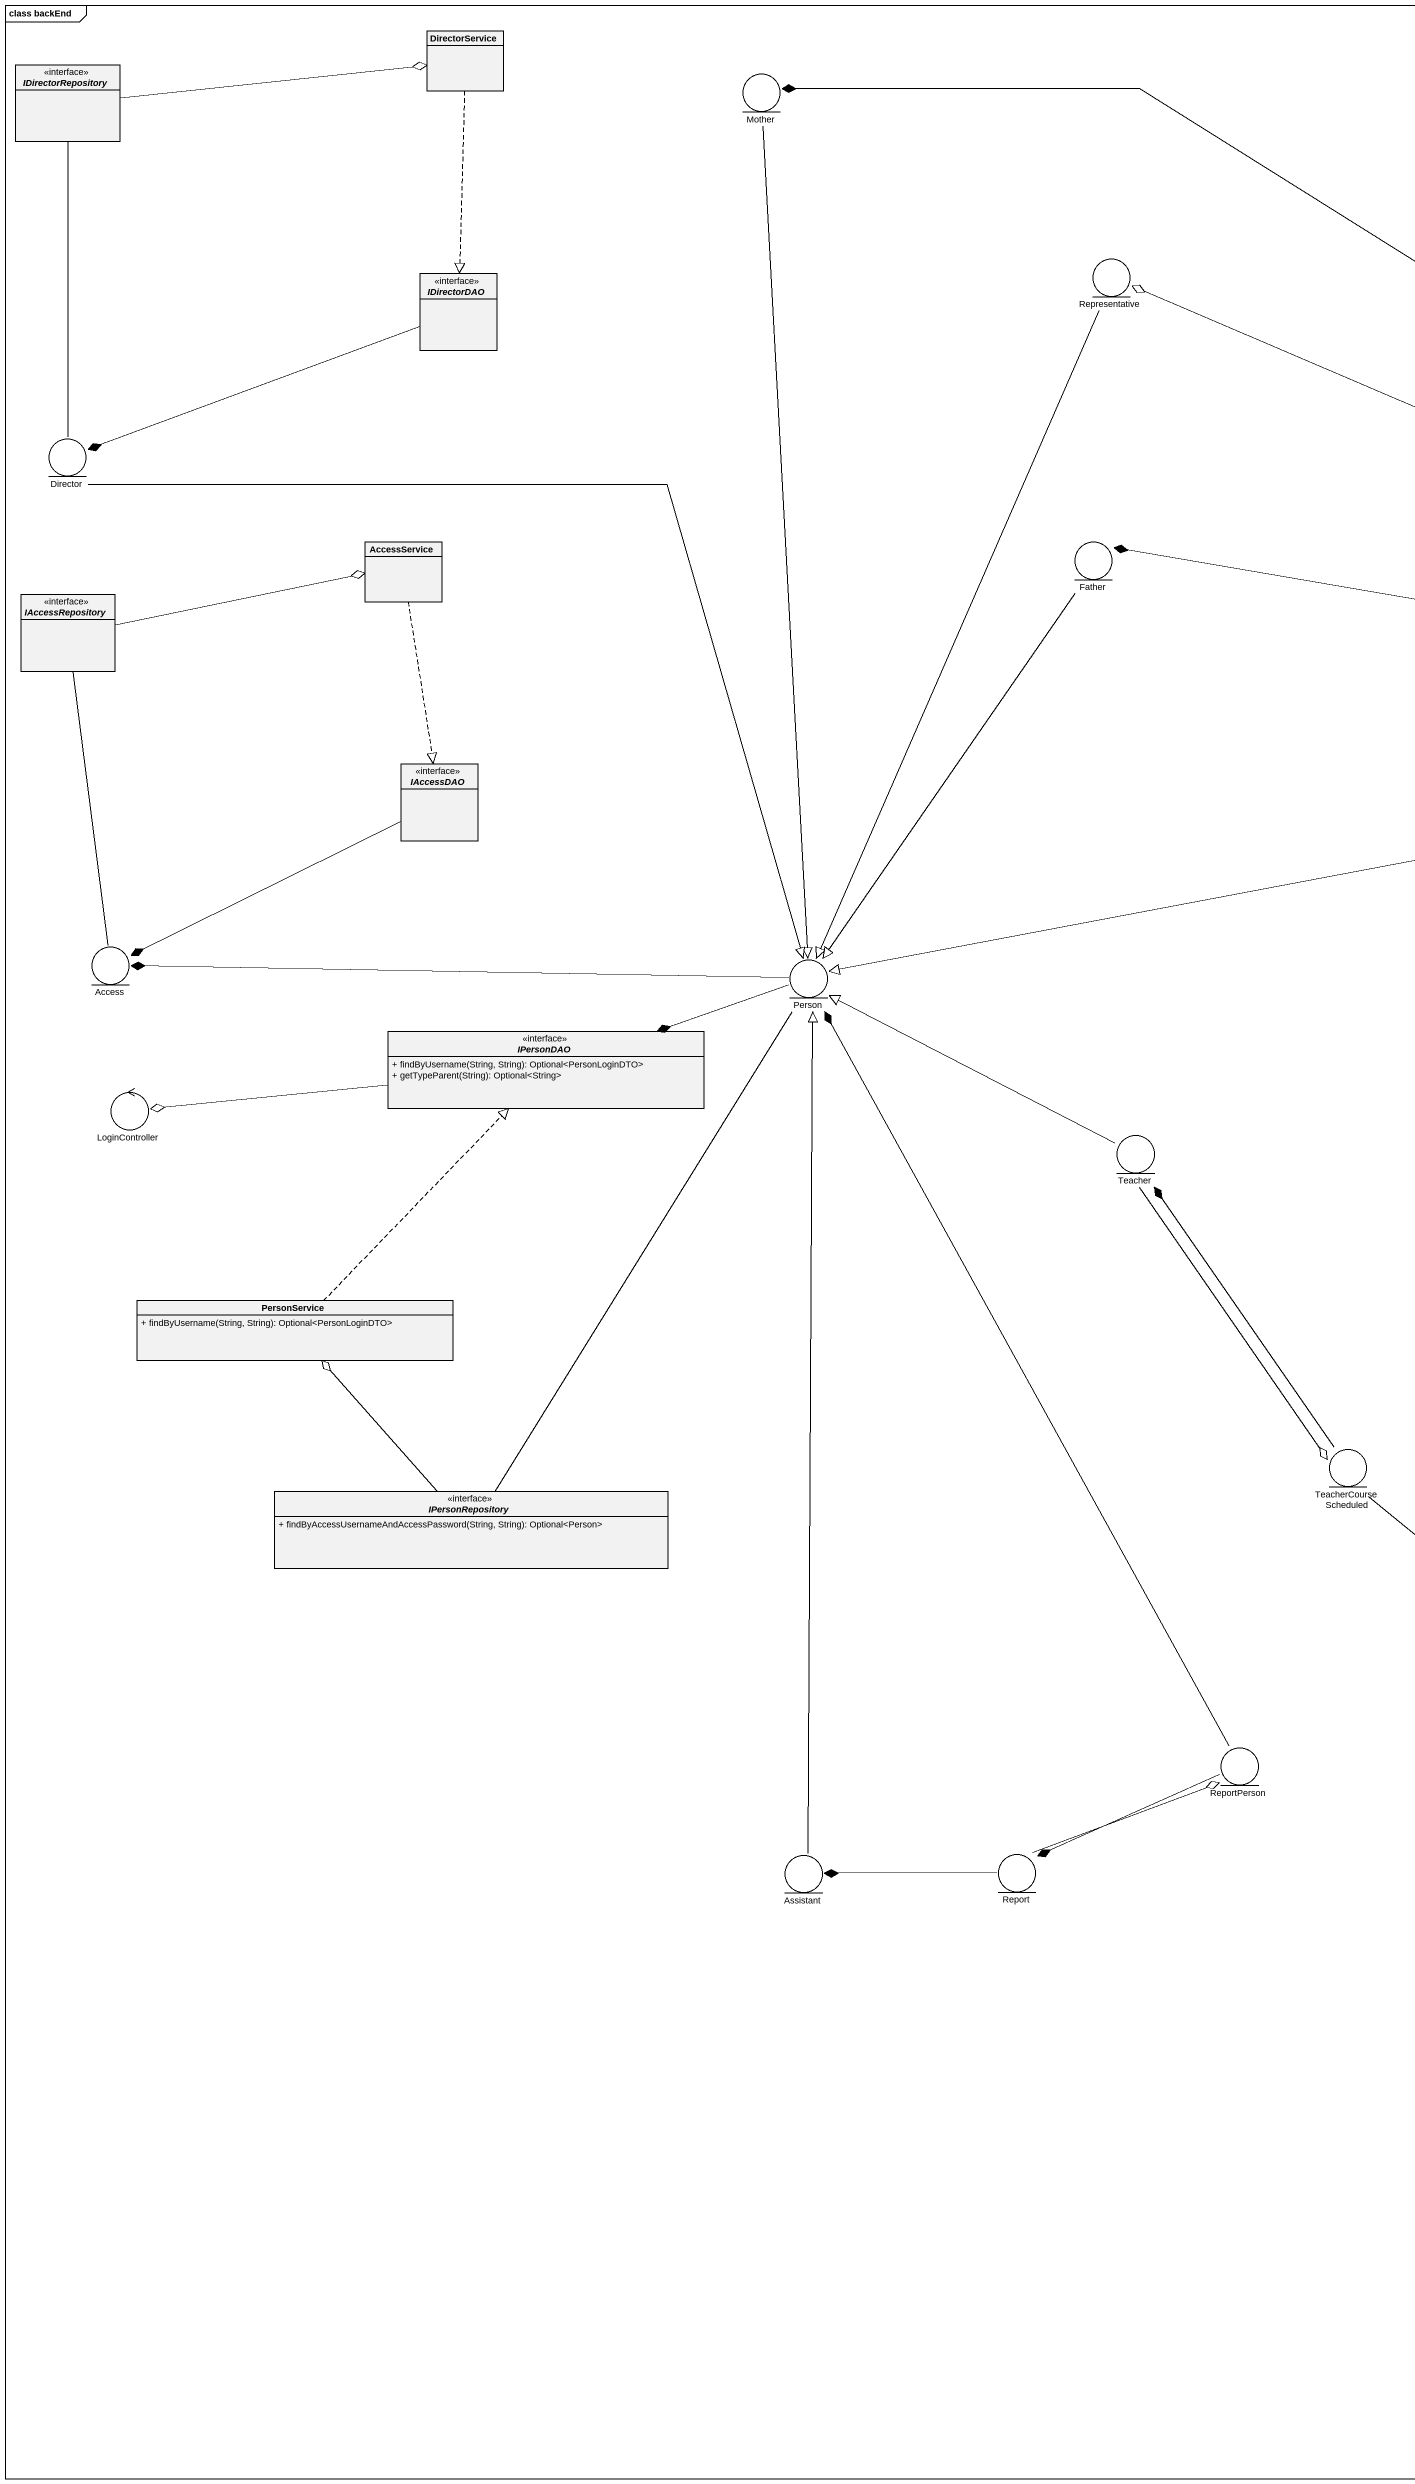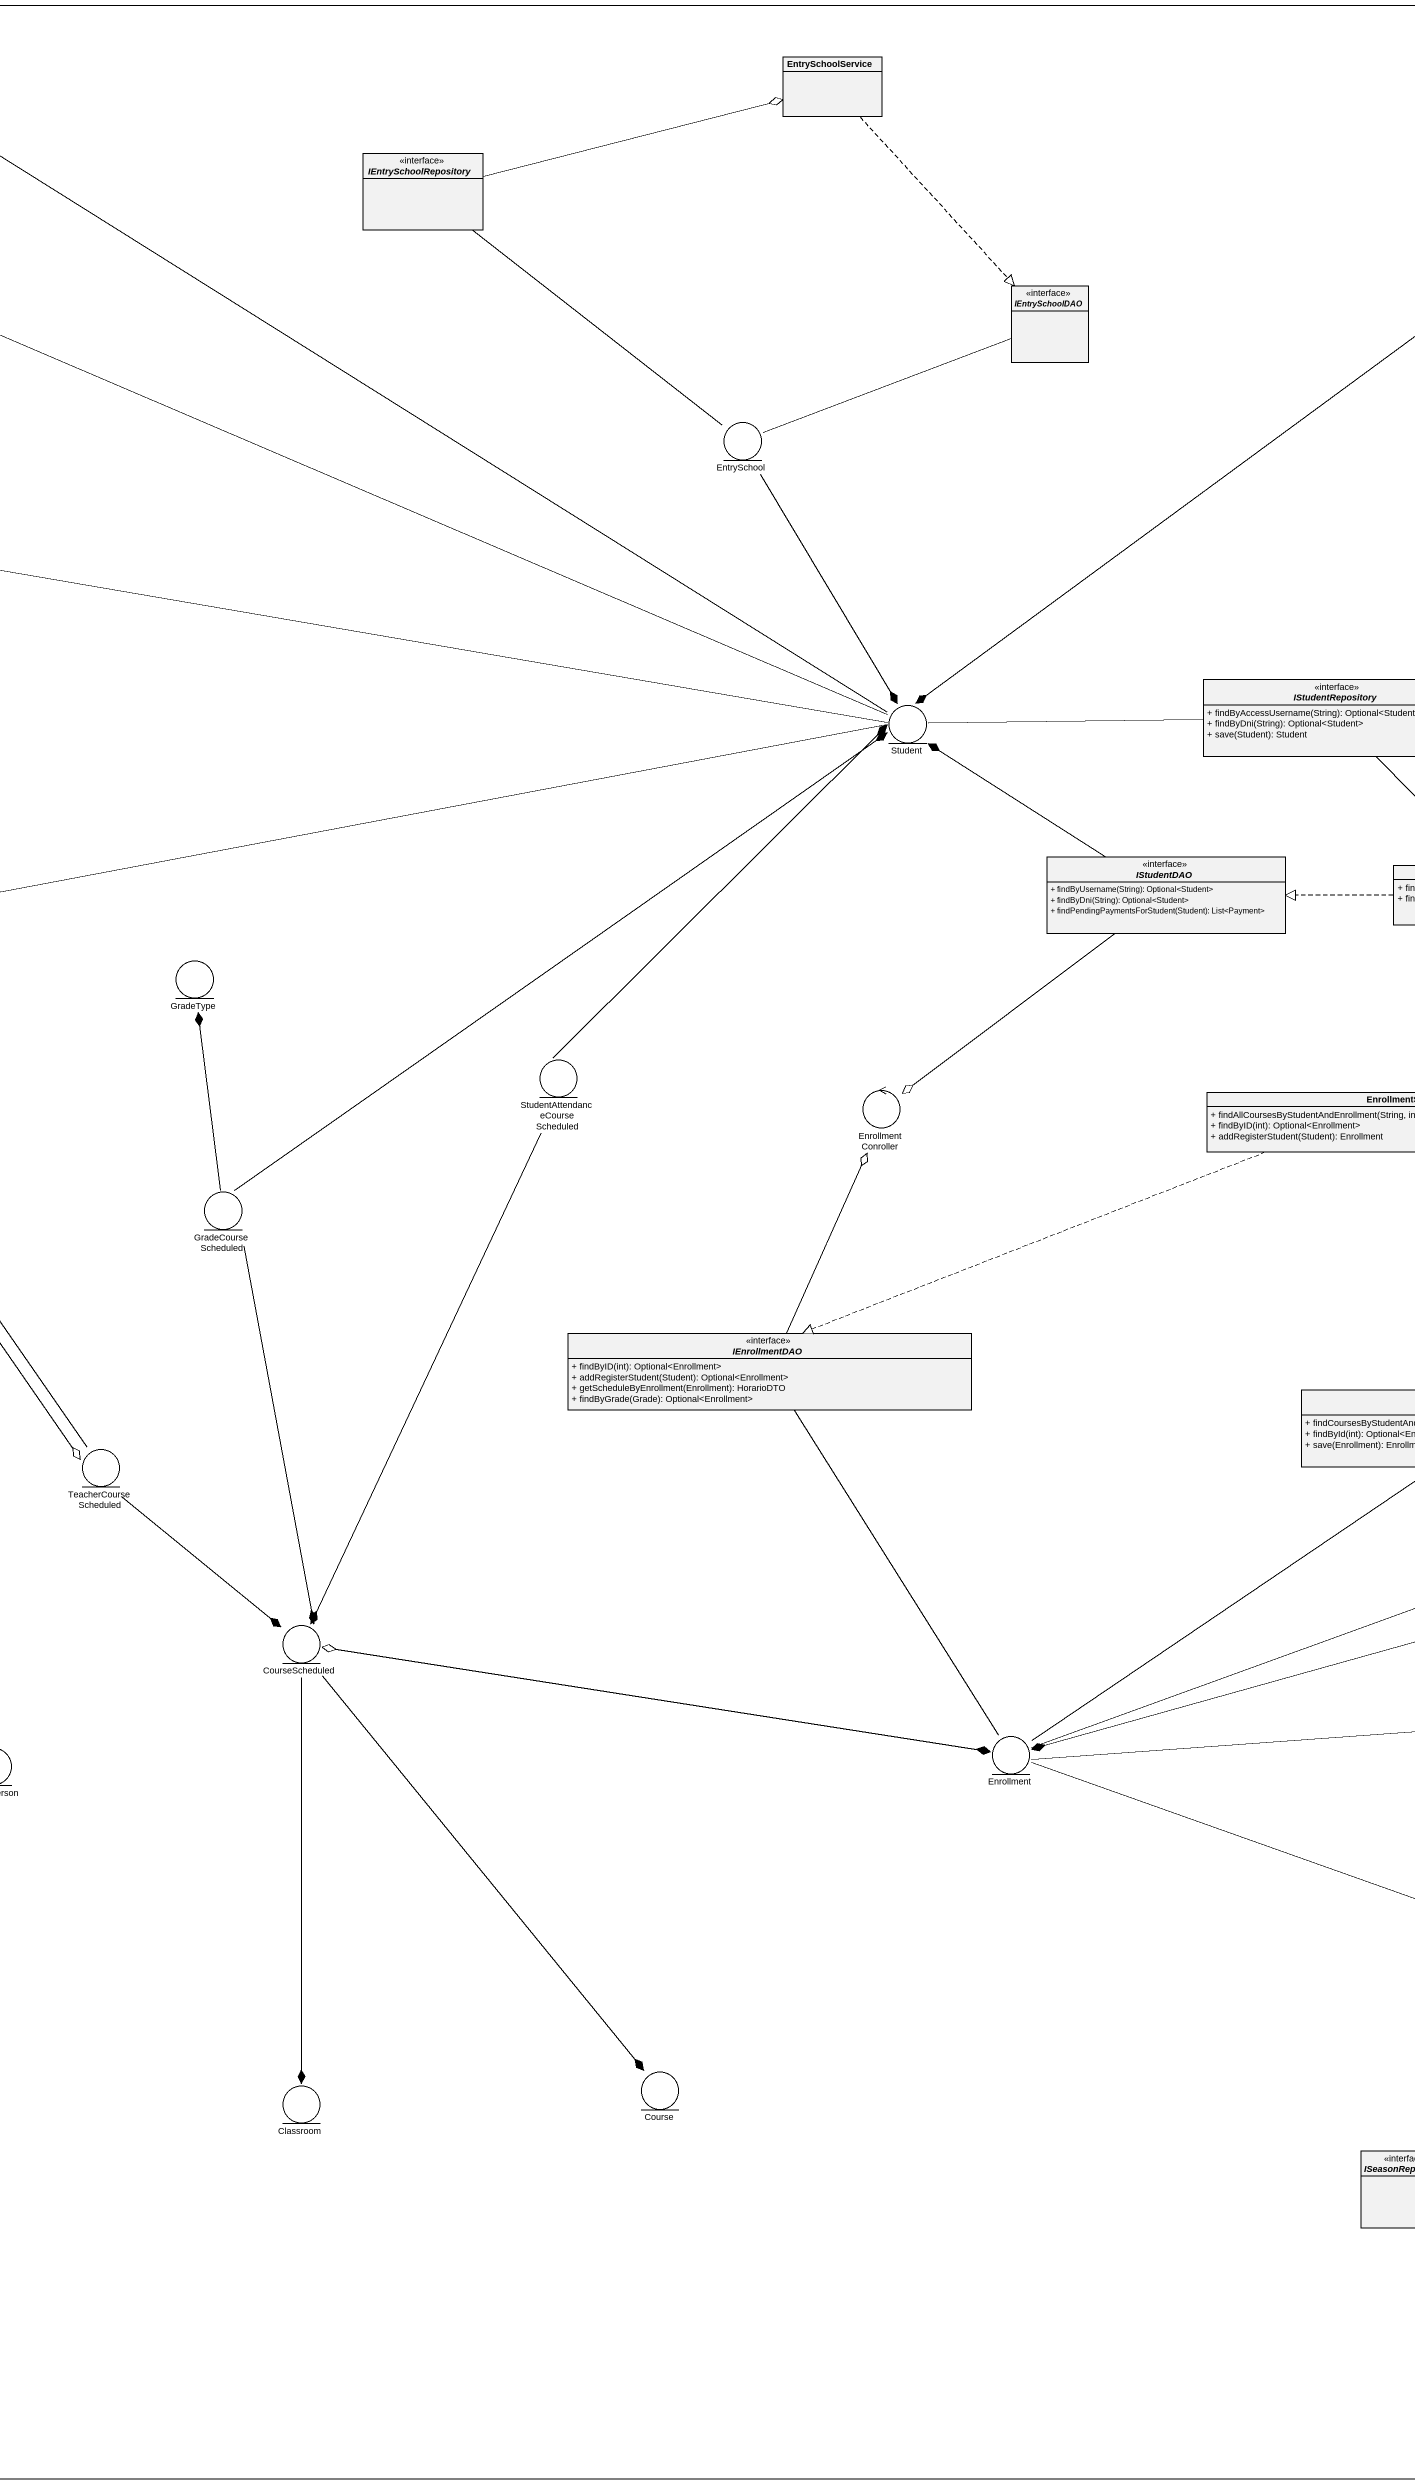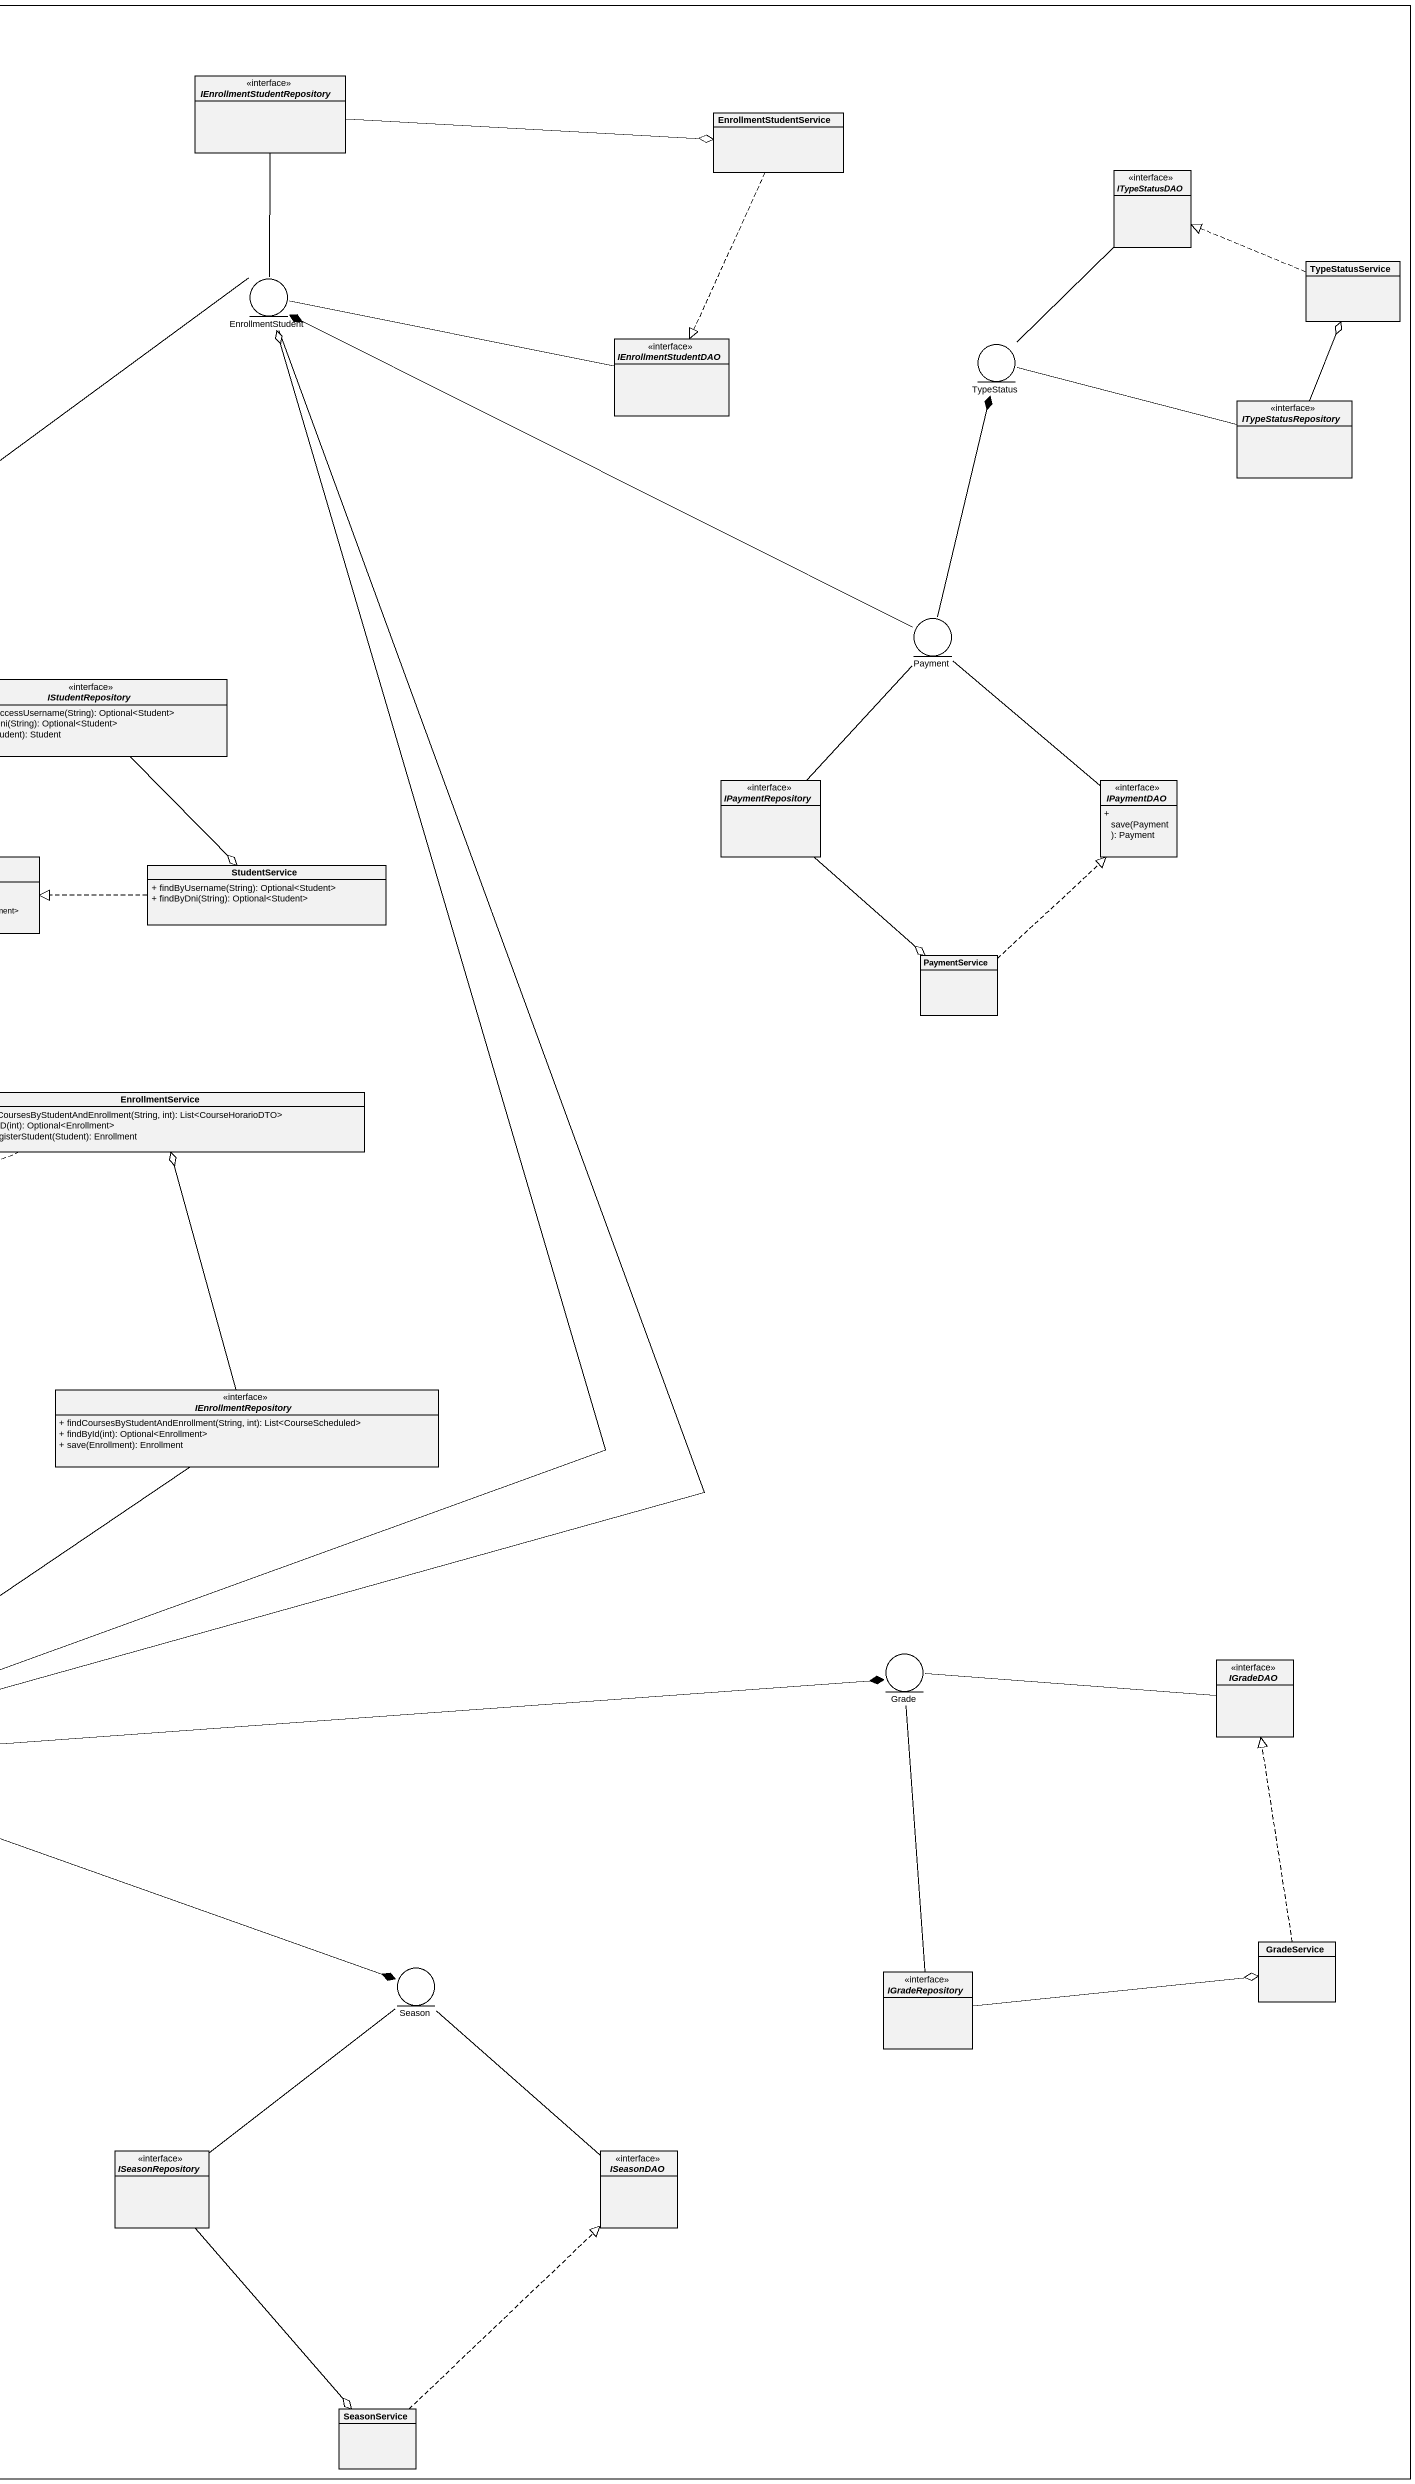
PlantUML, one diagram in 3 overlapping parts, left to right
@startuml
mainframe class backEnd
allowmixing
hide circle
hide empty members
skinparam classAttributeIconSize 0
interface IDirectorRepository
class DirectorService
class EntrySchoolService
entity Mother
interface IEnrollmentStudentRepository
class EnrollmentStudentService
interface IEntrySchoolRepository
interface ITypeStatusDAO
entity Representative
interface IDirectorDAO
interface IEntrySchoolDAO
entity EnrollmentStudent
class TypeStatusService
interface IEnrollmentStudentDAO
entity TypeStatus
interface ITypeStatusRepository
entity Director
entity EntrySchool
class AccessService
entity Father
interface IAccessRepository
entity Payment
interface IStudentRepository {
  + findByAccessUsername(String): Optional<Student>
  + findByDni(String): Optional<Student>
  + save(Student): Student
}
entity Student
interface IAccessDAO
interface IPaymentRepository
interface IPaymentDAO {
  + save(Payment): Payment
}
interface IStudentDAO {
  + findByUsername(String): Optional<Student>
  + findByDni(String): Optional<Student>
  + findPendingPaymentsForStudent(Student): List<Payment>
}
class StudentService {
  + findByUsername(String): Optional<Student>
  + findByDni(String): Optional<Student>
}
entity Access
class PaymentService
entity "Person" as Person_
entity GradeType
interface IPersonDAO {
  + findByUsername(String, String): Optional<PersonLoginDTO>
  + getTypeParent(String): Optional<String>
}
entity "StudentAttendanceCourseScheduled" as StudentAttendanceCourseSched
control LoginController
control EnrollmentConroller
class EnrollmentService {
  + findAllCoursesByStudentAndEnrollment(String, int): List<CourseHorarioDTO>
  + findByID(int): Optional<Enrollment>
  + addRegisterStudent(Student): Enrollment
}
entity Teacher
entity GradeCourseScheduled
class PersonService {
  + findByUsername(String, String): Optional<PersonLoginDTO>
}
interface IEnrollmentDAO {
  + findByID(int): Optional<Enrollment>
  + addRegisterStudent(Student): Optional<Enrollment>
  + getScheduleByEnrollment(Enrollment): HorarioDTO
  + findByGrade(Grade): Optional<Enrollment>
}
interface IEnrollmentRepository {
  + findCoursesByStudentAndEnrollment(String, int): List<CourseScheduled>
  + findById(int): Optional<Enrollment>
  + save(Enrollment): Enrollment
}
entity TeacherCourseScheduled
interface IPersonRepository {
  + findByAccessUsernameAndAccessPassword(String, String): Optional<Person>
}
entity CourseScheduled
entity Grade
interface IGradeDAO
entity ReportPerson
entity Enrollment
entity Assistant
entity Report
class GradeService
entity Season
interface IGradeRepository
entity Course
entity Classroom
interface ISeasonRepository
interface ISeasonDAO
class SeasonService
IDirectorRepository -right-o DirectorService
IDirectorRepository -- Director
DirectorService ..|> IDirectorDAO
EntrySchoolService ..|> IEntrySchoolDAO
Mother --|> Person_
IEnrollmentStudentRepository -right-o EnrollmentStudentService
IEnrollmentStudentRepository -- EnrollmentStudent
EnrollmentStudentService ..|> IEnrollmentStudentDAO
IEntrySchoolRepository -right-o EntrySchoolService
IEntrySchoolRepository -- EntrySchool
ITypeStatusDAO -- TypeStatus
Representative --|> Person_
IDirectorDAO -left-* Director
IEntrySchoolDAO -left- EntrySchool
EnrollmentStudent --* Student
EnrollmentStudent --* Enrollment
TypeStatusService .left.|> ITypeStatusDAO
IEnrollmentStudentDAO -left- EnrollmentStudent
ITypeStatusRepository -up-o TypeStatusService
ITypeStatusRepository -left- TypeStatus
Director --|> Person_
EntrySchool --* Student
AccessService ..|> IAccessDAO
Father --|> Person_
IAccessRepository -right-o AccessService
IAccessRepository -- Access
Payment -left-* EnrollmentStudent
Payment -up-* TypeStatus
IStudentRepository -left- Student
IStudentRepository --o StudentService
Student -left-* Mother
Student -left-o Representative
Student -left-* Father
Student -left-|> Person_
IAccessDAO -left-* Access
IPaymentRepository -up- Payment
IPaymentRepository --o PaymentService
IPaymentDAO -up- Payment
IStudentDAO -left-* Student
IStudentDAO --o EnrollmentConroller
StudentService .left.|> IStudentDAO
PaymentService .up.|> IPaymentDAO
Person_ -left-* Access
Person_ -left-* IPersonDAO
IPersonDAO -left-o LoginController
StudentAttendanceCourseSched -up-* Student
StudentAttendanceCourseSched --* CourseScheduled
EnrollmentService .left.|> IEnrollmentDAO
Teacher -left-|> Person_
Teacher --o TeacherCourseScheduled
GradeCourseScheduled -up-* Student
GradeCourseScheduled -up-* GradeType
GradeCourseScheduled --* CourseScheduled
PersonService .up.|> IPersonDAO
IEnrollmentDAO -up-o EnrollmentConroller
IEnrollmentDAO -- Enrollment
IEnrollmentRepository -up-o EnrollmentService
IEnrollmentRepository -- Enrollment
TeacherCourseScheduled -up-* Teacher
TeacherCourseScheduled --* CourseScheduled
IPersonRepository -up- Person_
IPersonRepository -up-o PersonService
CourseScheduled -right-* Enrollment
CourseScheduled --* Course
CourseScheduled --* Classroom
IGradeDAO -left- Grade
ReportPerson -up-* Person_
ReportPerson -left-* Report
Enrollment -up-o EnrollmentStudent
Enrollment -left-o CourseScheduled
Enrollment -right-* Grade
Enrollment -right-* Season
Assistant -up-|> Person_
Report -right-o ReportPerson
Report -left-* Assistant
GradeService .up.|> IGradeDAO
IGradeRepository -up- Grade
IGradeRepository -right-o GradeService
ISeasonRepository -up- Season
ISeasonRepository --o SeasonService
ISeasonDAO -up- Season
SeasonService .up.|> ISeasonDAO
@enduml
